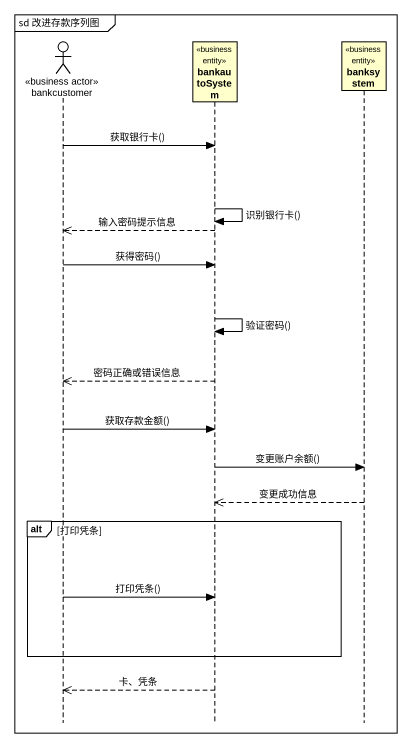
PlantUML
@startuml
mainframe sd 改进存款序列图
hide footbox
actor bankcustomer <<business actor>>
participant bankautoSystem <<business entity>>
participant banksystem <<business entity>>

bankcustomer -> bankautoSystem : 获取银行卡()
bankautoSystem -> bankautoSystem : 识别银行卡()
bankautoSystem -->> bankcustomer : 输入密码提示信息
bankcustomer -> bankautoSystem : 获得密码()
bankautoSystem -> bankautoSystem : 验证密码()
bankautoSystem -->> bankcustomer : 密码正确或错误信息
bankcustomer -> bankautoSystem : 获取存款金额()
bankautoSystem -> banksystem : 变更账户余额()
banksystem -->> bankautoSystem : 变更成功信息
alt 打印凭条
  bankcustomer -> bankautoSystem : 打印凭条()
end
bankautoSystem -->> bankcustomer : 卡、凭条
@enduml
